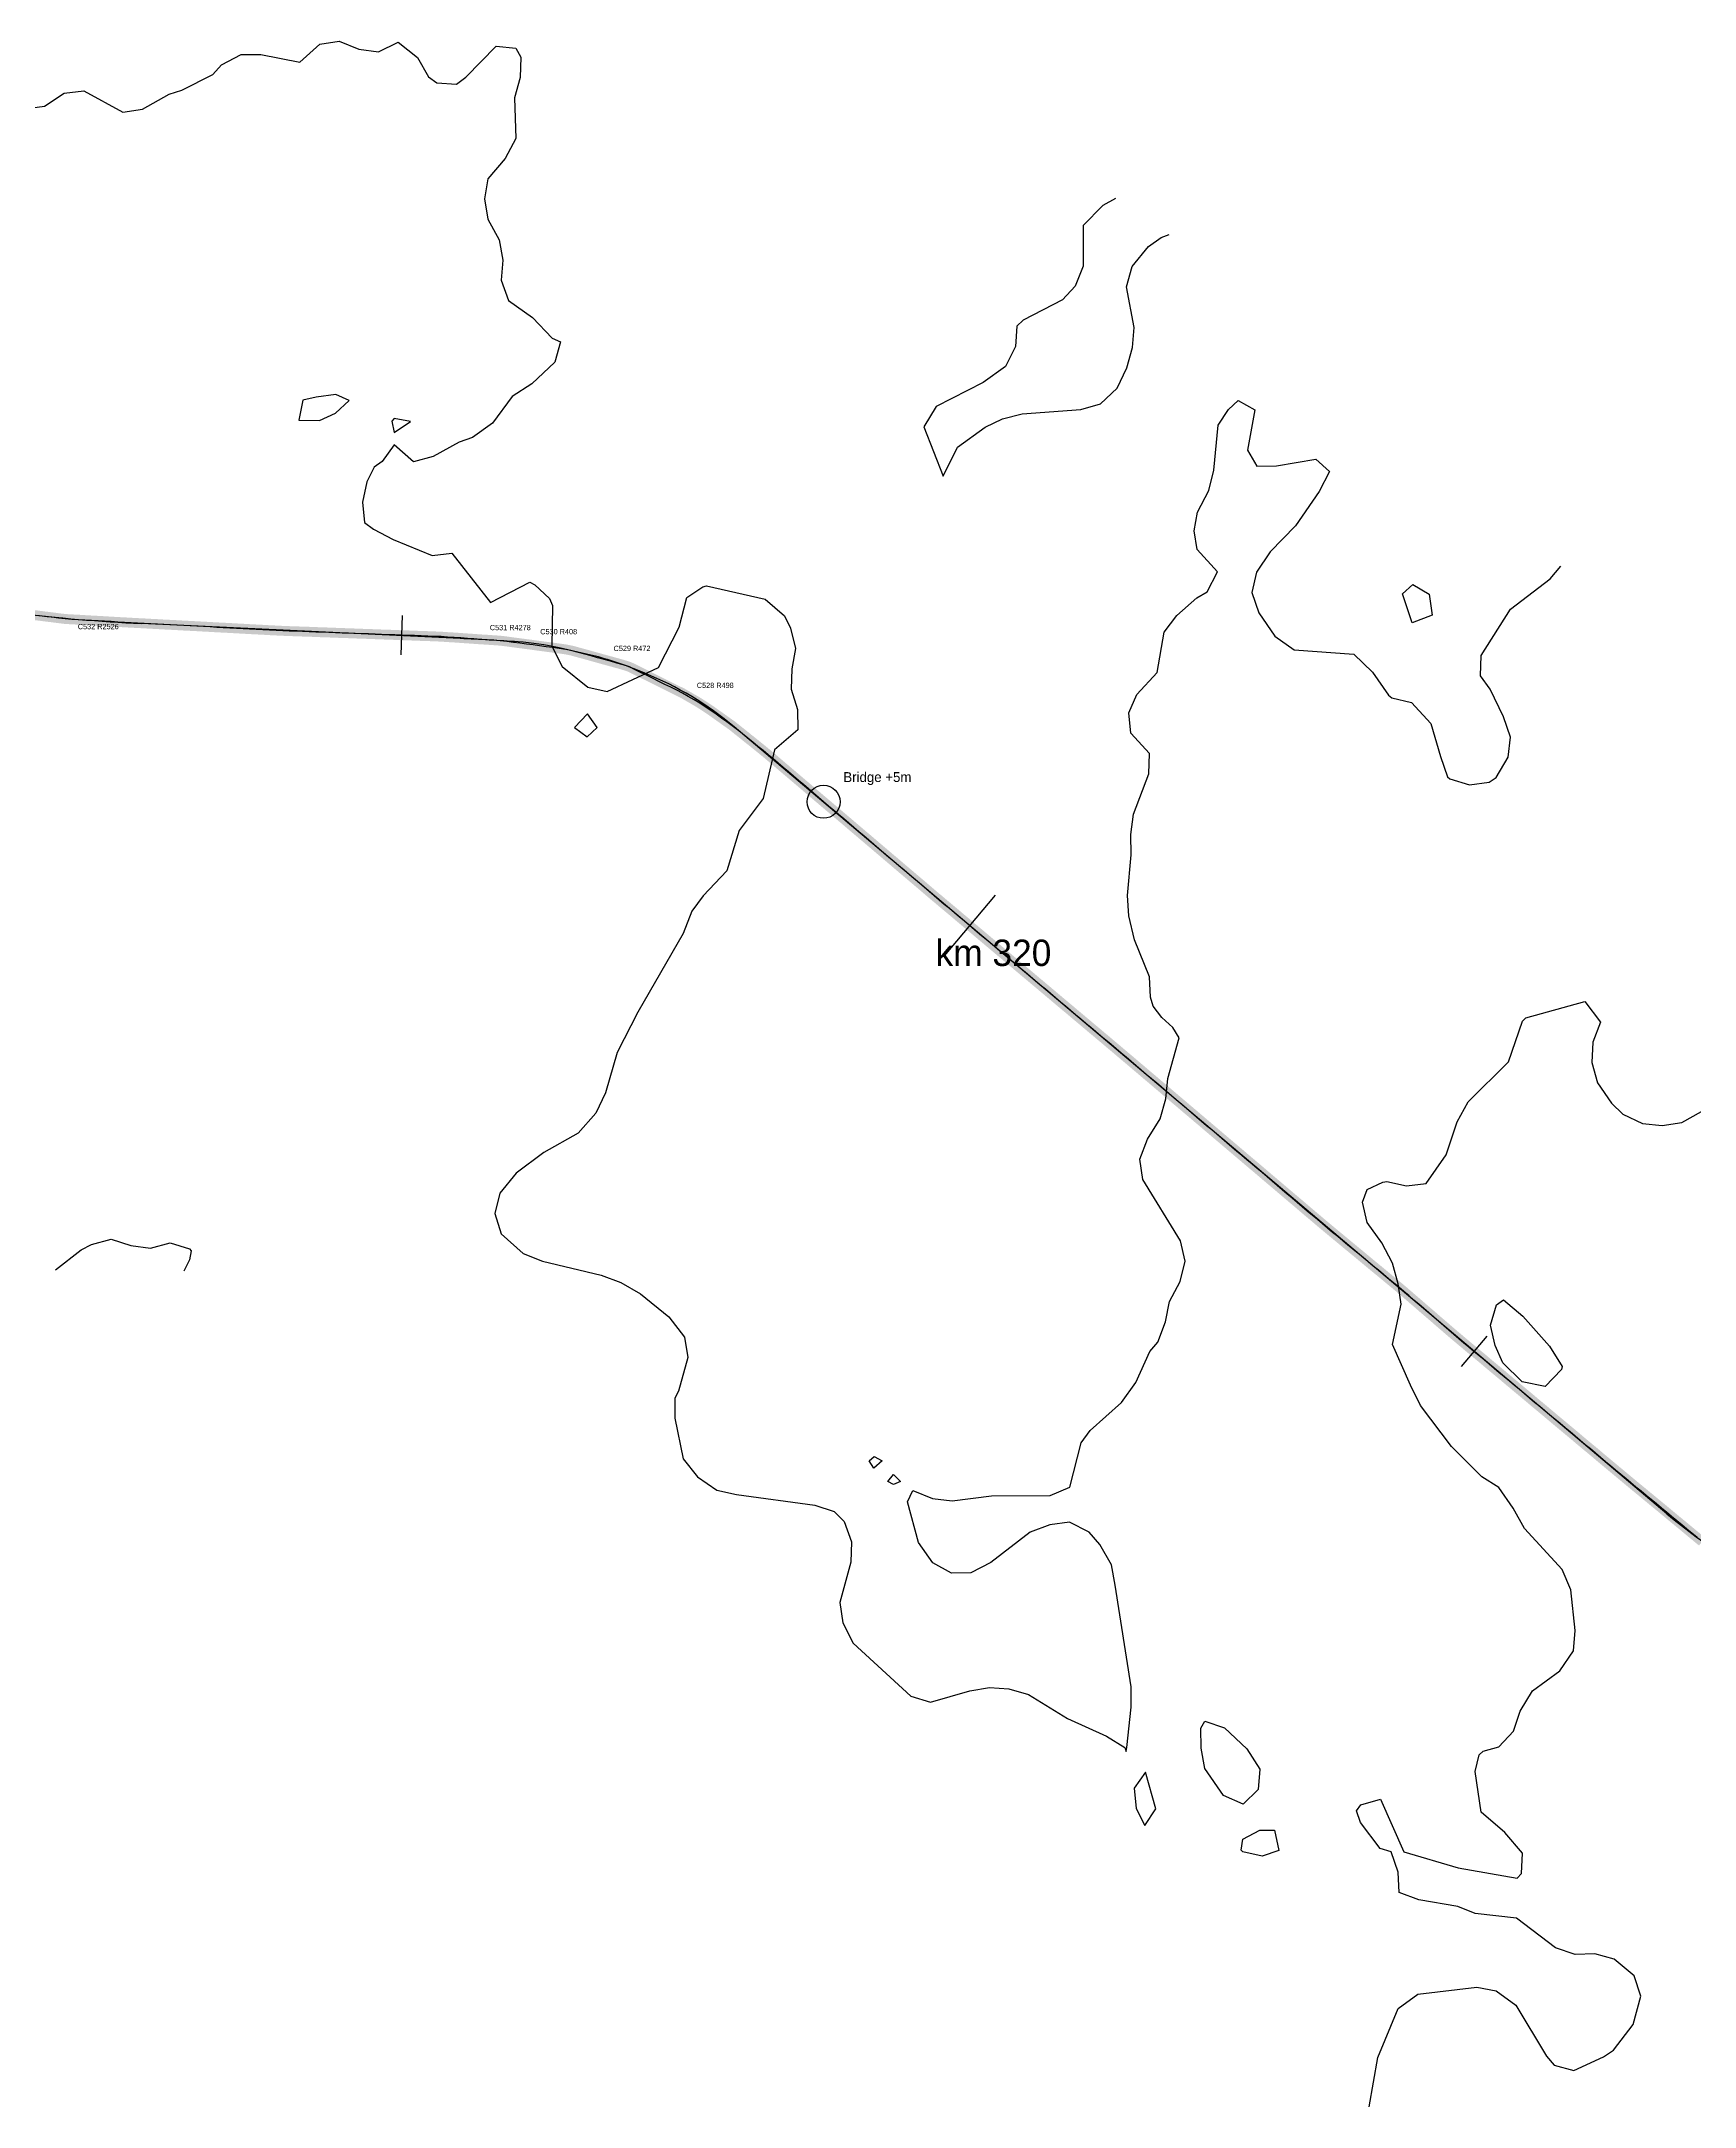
# Model space of a CAD drawing. Header units: metres. Extents: x 697254 to 930473, y 8023396 to 8227001.
# Drawn here: x 724814 to 727319, y 8211211 to 8214341 of the extents above; entities that cross this region are included whole.
import ezdxf

# ---------------------------------------------------------------- set-up
doc = ezdxf.new("R2010")
doc.units = ezdxf.units.M
for name, color, linetype in [('ALIGNMENT_FITTED', 4, 'Continuous'), ('CENTRELINE', 7, 'Continuous'), ('CHAINAGE', 7, 'Continuous'), ('CONTOUR_10M', 33, 'Continuous'), ('CONTOUR_INDEX_50M', 34, 'Continuous'), ('CURVE_LABELS', 4, 'Continuous'), ('GRADE_0-4', 3, 'Continuous'), ('GRADE_4-6', 2, 'Continuous'), ('PROFILE_FLAGS', 6, 'Continuous')]:
    doc.layers.add(name, color=color, linetype=linetype)

msp = doc.modelspace()

# ---------------------------------------------------------------- linework, layer by layer
at = {"layer": 'ALIGNMENT_FITTED'}
for p, q in [((725448.7, 8213435.7), (724965.8, 8213458.5)), ((725639.9, 8213412.3), (725598.7, 8213421.6)), ((725728.3, 8213383.3), (725712, 8213389.8)), ((727276.7, 8212109.3), (725863.8, 8213301.8))]:
    msp.add_line(p, q, dxfattribs=at)
for centre, radius, start, end in [((725084.8, 8215981.7), 2526, -97.0322, -92.7011), ((725247.1, 8209162.7), 4277.8, 86.1232, 87.2989), ((725508.7, 8213023.2), 408.4, 77.2741, 86.1232), ((725535.9, 8212951.5), 472.4, 68.1105, 77.2741), ((725542.6, 8212921.2), 497.9, 49.8374, 68.1105), ((727751.8, 8212672.3), 736.7, -130.1626, -112.6415)]:
    msp.add_arc(centre, radius, start, end, dxfattribs=at)
at = {"layer": 'CENTRELINE'}
msp.add_polyline3d([(727322.3, 8212073.4, 512.5), (727314.6, 8212079.8, 512.5), (727306.9, 8212086.2, 512.5), (727299.2, 8212092.6, 512.3), (727291.5, 8212098.9, 512.2), (727283.8, 8212105.3, 512.3), (727276.1, 8212111.7, 512.1), (727268.4, 8212118.1, 511.9), (727260.7, 8212124.4, 511.8), (727253, 8212130.8, 511.8), (727245.2, 8212137.2, 511.7), (727237.5, 8212143.6, 511.6), (727229.8, 8212149.9, 511.6), (727222.1, 8212156.3, 511.7), (727214.4, 8212162.7, 511.8), (727206.7, 8212169.1, 512), (727199, 8212175.5, 512.2), (727191.4, 8212181.9, 512.5), (727183.7, 8212188.3, 512.9), (727176, 8212194.7, 513.4), (727168.4, 8212201.2, 514.1), (727160.7, 8212207.6, 514.8), (727153, 8212214, 515.3), (727145.3, 8212220.4, 515.6), (727137.7, 8212226.9, 515.6), (727130, 8212233.3, 515.4), (727122.3, 8212239.7, 515.2), (727114.7, 8212246.1, 515.5), (727107, 8212252.5, 516), (727099.3, 8212259, 516.4), (727091.7, 8212265.4, 516.7), (727084, 8212271.8, 517), (727076.3, 8212278.2, 518), (727068.7, 8212284.7, 518.6), (727061, 8212291.1, 518.7), (727053.3, 8212297.5, 518.8), (727045.7, 8212303.9, 519.2), (727038, 8212310.3, 519.4), (727030.3, 8212316.8, 518.9), (727022.7, 8212323.2, 518), (727015, 8212329.6, 517.2), (727007.3, 8212336, 516.8), (726999.7, 8212342.5, 516.7), (726992, 8212348.9, 516.4), (726984.3, 8212355.3, 515.9), (726976.6, 8212361.7, 515.1), (726969, 8212368.1, 514.3), (726961.3, 8212374.6, 514.4), (726953.7, 8212381, 514.2), (726946.1, 8212387.5, 513.6), (726938.5, 8212394.1, 512.8), (726930.9, 8212400.6, 512.5), (726923.4, 8212407.2, 512.2), (726915.8, 8212413.7, 511.7), (726908.2, 8212420.2, 511.1), (726900.7, 8212426.8, 510.5), (726893.1, 8212433.3, 510.3), (726885.5, 8212439.9, 510), (726878, 8212446.4, 509.7), (726870.3, 8212452.9, 509.4), (726862.6, 8212459.2, 508.9), (726854.9, 8212465.6, 508.6), (726847.2, 8212472, 508.3), (726839.5, 8212478.4, 508), (726831.8, 8212484.7, 507.5), (726824.1, 8212491.1, 506.9), (726816.4, 8212497.5, 506.9), (726808.7, 8212503.9, 506.8), (726801, 8212510.3, 506.6), (726793.3, 8212516.6, 506.2), (726785.6, 8212523, 506.1), (726777.9, 8212529.4, 506.2), (726770.2, 8212535.8, 505.9), (726762.5, 8212542.2, 505.5), (726754.8, 8212548.6, 505.4), (726747.2, 8212555.1, 505.5), (726739.6, 8212561.5, 505.3), (726731.9, 8212568, 504.9), (726724.3, 8212574.5, 504.8), (726716.7, 8212581, 504.7), (726709.1, 8212587.4, 504.7), (726701.4, 8212593.9, 504.4), (726693.8, 8212600.4, 504.1), (726686.2, 8212606.9, 503.8), (726678.6, 8212613.3, 503.7), (726670.9, 8212619.8, 503.8), (726663.3, 8212626.3, 503.8), (726655.7, 8212632.8, 503.5), (726648.1, 8212639.2, 503.1), (726640.4, 8212645.7, 502.7), (726632.8, 8212652.2, 503.1), (726625.2, 8212658.6, 503.4), (726617.6, 8212665.1, 503.4), (726609.9, 8212671.6, 503.2), (726602.3, 8212678.1, 502.8), (726594.7, 8212684.5, 502.3), (726587.1, 8212691, 501.7), (726579.4, 8212697.5, 501.6), (726571.8, 8212704, 501.5), (726564.2, 8212710.4, 501.2), (726556.6, 8212716.9, 500.8), (726548.9, 8212723.4, 500.5), (726541.3, 8212729.9, 500.2), (726533.7, 8212736.3, 499.9), (726526.1, 8212742.8, 500.1), (726518.4, 8212749.3, 500.2), (726510.8, 8212755.8, 500.1), (726503.2, 8212762.2, 499.8), (726495.6, 8212768.7, 499.3), (726487.9, 8212775.2, 498.9), (726480.3, 8212781.7, 498.5), (726472.7, 8212788.1, 498.2), (726465.1, 8212794.6, 497.9), (726457.4, 8212801.1, 497.5), (726449.8, 8212807.5, 497.2), (726442.2, 8212814, 496.9), (726434.5, 8212820.4, 496.7), (726426.9, 8212826.9, 496.6), (726419.2, 8212833.3, 496.5), (726411.6, 8212839.8, 496.6), (726403.9, 8212846.2, 496.5), (726396.3, 8212852.6, 496.2), (726388.6, 8212859.1, 495.8), (726380.9, 8212865.5, 495.2), (726373.3, 8212872, 495.4), (726365.6, 8212878.4, 495.4), (726358, 8212884.8, 495.3), (726350.3, 8212891.3, 494.9), (726342.7, 8212897.7, 494.5), (726335, 8212904.2, 494.2), (726327.4, 8212910.6, 493.8), (726319.7, 8212917, 493.5), (726312.1, 8212923.5, 493.4), (726304.4, 8212929.9, 493.4), (726296.8, 8212936.3, 493.5), (726289.1, 8212942.8, 493.5), (726281.4, 8212949.2, 493.4), (726273.8, 8212955.7, 493.4), (726266.1, 8212962.1, 493.5), (726258.5, 8212968.5, 493.4), (726250.8, 8212975, 493.3), (726243.2, 8212981.4, 493), (726235.5, 8212987.9, 492.6), (726227.9, 8212994.3, 492.5), (726220.2, 8213000.7, 492.6), (726212.6, 8213007.2, 492.7), (726204.9, 8213013.6, 492.6), (726197.3, 8213020.1, 492.9), (726189.6, 8213026.5, 493.3), (726181.9, 8213032.9, 493.3), (726174.3, 8213039.4, 493), (726166.6, 8213045.8, 492.8), (726159, 8213052.3, 492.7), (726151.4, 8213058.8, 492.8), (726143.8, 8213065.3, 492.7), (726136.2, 8213071.7, 492.7), (726128.6, 8213078.2, 492.6), (726120.9, 8213084.7, 492.6), (726113.3, 8213091.2, 492.5), (726105.7, 8213097.7, 492.5), (726098.1, 8213104.1, 492.3), (726090.5, 8213110.6, 492.1), (726082.8, 8213117.1, 492.1), (726075.2, 8213123.6, 492.2), (726067.6, 8213130.1, 492.3), (726060, 8213136.5, 492.4), (726052.4, 8213143, 492.5), (726044.7, 8213149.5, 492.4), (726037.1, 8213156, 492.8), (726029.5, 8213162.5, 493.1), (726021.9, 8213168.9, 493.5), (726014.2, 8213175.4, 493.9), (726006.6, 8213181.9, 494.3), (725999, 8213188.3, 494.7), (725991.4, 8213194.8, 495.1), (725983.7, 8213201.3, 495.4), (725976.1, 8213207.8, 495.8), (725968.5, 8213214.3, 496.2), (725960.9, 8213220.8, 496.6), (725953.3, 8213227.2, 497), (725945.7, 8213233.7, 497.8), (725938, 8213240.2, 498.5), (725930.4, 8213246.7, 499.1), (725922.8, 8213253.2, 499.4), (725915.2, 8213259.6, 499.2), (725907.5, 8213266, 498.7), (725899.7, 8213272.3, 499.3), (725891.9, 8213278.6, 499.6), (725884.1, 8213284.8, 499.7), (725876.3, 8213291.1, 499.6), (725868.5, 8213297.3, 499.7), (725860.7, 8213303.6, 500.1), (725852.5, 8213309.4, 500.2), (725844.4, 8213315.2, 500.4), (725836.2, 8213321, 500.5), (725828.1, 8213326.8, 500.4), (725819.8, 8213332.3, 500.3), (725811.4, 8213337.8, 500.5), (725802.8, 8213342.9, 500.6), (725794.1, 8213347.9, 500.6), (725785.4, 8213352.9, 500.5), (725776.5, 8213357.3, 500.3), (725767.5, 8213361.8, 500), (725758.6, 8213366.2, 499.9), (725749.6, 8213370.7, 499.8), (725740.7, 8213375.1, 499.7), (725731.7, 8213379.6, 499.4), (725722.7, 8213384, 499.3), (725713.8, 8213388.5, 499), (725704.8, 8213392.9, 498.7), (725695.3, 8213395.9, 499), (725685.7, 8213398.6, 499.2), (725676, 8213401.3, 499.4), (725666.4, 8213403.9, 499.5), (725656.8, 8213406.6, 499.5), (725647.1, 8213409.3, 499.5), (725637.5, 8213412, 499.5), (725627.8, 8213414.6, 499.5), (725618.2, 8213417.3, 499.5), (725608.4, 8213419.3, 499.6), (725598.5, 8213420.7, 499.8), (725588.6, 8213422, 500), (725578.7, 8213423.3, 500.1), (725568.8, 8213424.6, 500.1), (725558.9, 8213426, 500.2), (725548.9, 8213427.3, 500.2), (725539, 8213428.6, 500.2), (725529.1, 8213429.9, 500.1), (725519.2, 8213431.3, 500.1), (725509.3, 8213432.5, 500.1), (725499.3, 8213433.2, 500), (725489.3, 8213433.9, 500), (725479.3, 8213434.5, 500), (725469.4, 8213435.2, 500), (725459.4, 8213435.9, 500), (725449.4, 8213436.6, 500), (725439.4, 8213437.3, 500), (725429.4, 8213437.9, 500.1), (725419.5, 8213438.6, 500.3), (725409.5, 8213439, 500.5), (725399.5, 8213439.4, 500.4), (725389.5, 8213439.7, 500.1), (725379.5, 8213440.1, 499.8), (725369.5, 8213440.5, 499.8), (725359.5, 8213440.8, 500), (725349.5, 8213441.2, 500.2), (725339.5, 8213441.6, 500.3), (725329.5, 8213441.9, 500.4), (725319.5, 8213442.3, 500.4), (725309.5, 8213442.7, 500.4), (725299.5, 8213443, 500.3), (725289.5, 8213443.4, 500.3), (725279.5, 8213443.8, 500.1), (725269.5, 8213444.1, 499.9), (725259.5, 8213444.5, 499.6), (725249.5, 8213444.9, 499.5), (725239.5, 8213445.2, 499.5), (725229.6, 8213445.6, 499.5), (725219.6, 8213446, 499.7), (725209.6, 8213446.3, 500), (725199.6, 8213446.7, 500.3), (725189.6, 8213447, 500.4), (725179.6, 8213447.4, 500.4), (725169.6, 8213447.9, 500.4), (725159.6, 8213448.4, 500.4), (725149.6, 8213449, 500.5), (725139.6, 8213449.5, 500.5), (725129.6, 8213450, 500.6), (725119.6, 8213450.6, 500.6), (725109.7, 8213451.1, 500.6), (725099.7, 8213451.7, 500.7), (725089.7, 8213452.2, 500.9), (725079.7, 8213452.7, 501), (725069.7, 8213453.3, 501), (725059.7, 8213453.8, 500.9), (725049.7, 8213454.4, 500.9), (725039.7, 8213454.9, 500.9), (725029.8, 8213455.4, 501), (725019.8, 8213456, 501.1), (725009.8, 8213456.5, 501.3), (724999.8, 8213457, 501.5), (724989.8, 8213457.6, 501.7), (724979.8, 8213458.1, 502), (724969.8, 8213458.7, 502.4), (724959.8, 8213459.2, 502.7), (724949.9, 8213459.7, 502.5), (724939.9, 8213460.3, 502.2), (724929.9, 8213460.8, 501.9), (724919.9, 8213461.4, 501.7), (724909.9, 8213462, 501.6), (724899.9, 8213462.6, 501.5), (724889.9, 8213463.1, 501.6), (724880, 8213463.7, 501.8), (724870, 8213464.3, 501.9), (724860, 8213464.8, 502.1), (724850, 8213465.4, 502.2), (724840.1, 8213466.6, 502.4), (724830.1, 8213467.9, 502.5), (724820.2, 8213469.1, 502.5), (724810.3, 8213470.4, 502.6)], dxfattribs=at)
at = {"layer": 'CHAINAGE'}
for p, q in [((725360.6, 8213470.8), (725358.4, 8213410.9)), ((726258.8, 8213046.7), (726181.6, 8212954.8)), ((727003.6, 8212378.3), (726965.1, 8212332.3))]:
    msp.add_line(p, q, dxfattribs=at)
at = {"layer": 'CONTOUR_10M'}
for points, elevation in [([(726441.5, 8214102.7), (726421.9, 8214091.8), (726392.3, 8214061.8), (726392.5, 8214000.3), (726380.3, 8213969.7), (726361, 8213949.2), (726301.3, 8213918.1), (726291.7, 8213909.1), (726289.9, 8213878.4), (726274.5, 8213847.8), (726240.9, 8213823.8), (726169.5, 8213787.4), (726151, 8213756.8), (726180, 8213682), (726201.9, 8213725.6), (726243.7, 8213755.9), (726270, 8213768.5), (726299.8, 8213776.2), (726389, 8213782.6), (726418.8, 8213791.5), (726443.7, 8213815.3), (726458.6, 8213845.9), (726467, 8213876.6), (726469.5, 8213907.3), (726458.1, 8213968.9), (726466.6, 8213999.6), (726491.5, 8214030.1), (726510.6, 8214043.6), (726522.7, 8214048)], 490), ([(726825.5, 8211210.8), (726838.8, 8211285.4), (726869.3, 8211359.6), (726899.2, 8211381.3), (726988.5, 8211391.9), (727018.1, 8211386.6), (727047.6, 8211364.9), (727094.4, 8211287.3), (727106.1, 8211273.8), (727135.7, 8211265.7), (727180.6, 8211286.4), (727195.5, 8211296.3), (727225.6, 8211335.5), (727237.3, 8211378.1), (727226.8, 8211408.9), (727196.9, 8211434.4), (727167.3, 8211442.6), (727137.6, 8211441.7), (727107.9, 8211451.4), (727049, 8211496.6), (726986.4, 8211503.6), (726960, 8211514.3), (726900.7, 8211524.2), (726871.1, 8211535.3), (726869.6, 8211566.3), (726859, 8211597.2), (726842.1, 8211602.3), (726812.7, 8211641.6), (726806.4, 8211659.2), (726813, 8211668.5), (726842.8, 8211677), (726878.3, 8211597), (726960.6, 8211572.7), (727049.6, 8211557.3), (727056.4, 8211564.4), (727057.7, 8211595.2), (727031.2, 8211626.2), (726995.4, 8211657.3), (726986, 8211718.9), (726992.1, 8211744), (726998.5, 8211749.5), (727021.9, 8211756.1), (727044.4, 8211779.8), (727054.5, 8211810.4), (727072.9, 8211841), (727114.5, 8211871.3), (727135.2, 8211901.8), (727137.7, 8211932.6), (727130.9, 8211994.1), (727117.9, 8212025), (727060.9, 8212087.1), (727043.8, 8212118), (727022, 8212149), (726996.4, 8212165.1), (726950.1, 8212211.2), (726903.3, 8212273.2), (726888.2, 8212304.1), (726860.9, 8212365.9), (726874.1, 8212427.2), (726869.6, 8212458), (726861.1, 8212488.9), (726844.8, 8212519.8), (726822.5, 8212550.8), (726815.7, 8212581.6), (726822.6, 8212601), (726846.4, 8212612), (726852.5, 8212613.1), (726882.1, 8212606.1), (726911.9, 8212610.1), (726942, 8212653.1), (726959.1, 8212703.1), (726975.6, 8212733.7), (727036.5, 8212794.5), (727058.1, 8212855.8), (727063, 8212860.8), (727152.5, 8212885.6), (727176.1, 8212854.6), (727164.6, 8212824), (727162.8, 8212793.2), (727171.6, 8212762.4), (727192.5, 8212731.4), (727210.1, 8212714.8), (727239.7, 8212700.6), (727269.4, 8212697.8), (727299.2, 8212702.3), (727329, 8212718.9)], 510), ([(724835.7, 8212478.9), (724874.1, 8212509.3), (724890.2, 8212517.4), (724920, 8212525.7), (724949.6, 8212516), (724979.3, 8212511.8), (725009.1, 8212519.9), (725038.7, 8212511), (725041.1, 8212507.6), (725038.5, 8212494.4), (725030, 8212476.9)], 510), ([(727018.3, 8212425.8), (727028.9, 8212433.7), (727058.4, 8212408.6), (727098.7, 8212363.4), (727118, 8212332.5), (727117, 8212328), (727092.2, 8212302), (727057.4, 8212309.4), (727027.9, 8212338.2), (727016.6, 8212364.3), (727009.4, 8212395.1), (727018.3, 8212425.8)], 520), ([(726570.8, 8211784.7), (726576.6, 8211795.2), (726606.2, 8211784.9), (726640.1, 8211753.2), (726660.2, 8211722.2), (726657.4, 8211691.5), (726634.7, 8211669.4), (726605.1, 8211682.3), (726576.6, 8211723.1), (726571.2, 8211753.9), (726570.8, 8211784.7)], 510), ([(726659.9, 8211630), (726682, 8211629.8), (726688.7, 8211599), (726663.6, 8211590.7), (726634, 8211596.9), (726631.7, 8211599.5), (726634.2, 8211616.2), (726659.9, 8211630)], 510)]:
    msp.add_lwpolyline(points, dxfattribs=dict(at, elevation=elevation))
at = {"layer": 'CONTOUR_INDEX_50M', "elevation": 500}
for points in [[(724788.9, 8214238.3), (724818.6, 8214242.4), (724848.6, 8214262.2), (724878.3, 8214265.9), (724937.4, 8214233.2), (724967.2, 8214238), (725007.9, 8214260.5), (725026.9, 8214266.7), (725073.8, 8214290.6), (725086.8, 8214305.2), (725116.6, 8214320.6), (725146.3, 8214320.6), (725205.7, 8214309.3), (725235.7, 8214336.5), (725265.4, 8214340.8), (725295, 8214328.9), (725324.7, 8214325), (725354.6, 8214339.3), (725384.1, 8214316.2), (725400.3, 8214287.2), (725413.4, 8214277.7), (725443.1, 8214275.9), (725457.3, 8214286.7), (725503.1, 8214333.5), (725532.8, 8214330.3), (725540.6, 8214316.6), (725539.2, 8214285.8), (725530.9, 8214255.2), (725532.6, 8214193.6), (725516.5, 8214163.1), (725490.3, 8214132.6), (725485.6, 8214101.9), (725490.6, 8214071.1), (725507.7, 8214040.2), (725513.2, 8214009.4), (725510.7, 8213978.6), (725521.9, 8213947.8), (725558.3, 8213922.3), (725587.7, 8213891.1), (725600.4, 8213885.5), (725591.8, 8213854.8), (725557.3, 8213821.6), (725527.4, 8213802.7), (725497.3, 8213762.1), (725467.3, 8213740.4), (725446.8, 8213733.3), (725407.6, 8213711.7), (725377.8, 8213703.3), (725348.3, 8213729.1), (725330.2, 8213703.8), (725318.3, 8213695.2), (725307.1, 8213673.2), (725300.5, 8213642.6), (725303.8, 8213611.8), (725317.3, 8213601.3), (725346.9, 8213585.9), (725406.1, 8213561.6), (725435.8, 8213565.2), (725494.5, 8213490.3), (725554.2, 8213521.1), (725561.6, 8213516.9), (725583.7, 8213496.5), (725588.5, 8213485.9), (725587.5, 8213424.4), (725603.2, 8213393.5), (725641.8, 8213362.2), (725671.4, 8213355.4), (725748.8, 8213392), (725780.5, 8213453.2), (725791.7, 8213497.7), (725816.3, 8213514.3), (725821.6, 8213515.4), (725910.6, 8213495.3), (725940, 8213470.1), (725949.1, 8213451.4), (725956.3, 8213420.6), (725951.1, 8213389.9), (725950, 8213359.2), (725959.7, 8213328.3), (725959.8, 8213297.6), (725924.8, 8213267.2), (725907.5, 8213193.3), (725871.3, 8213144.8), (725852.6, 8213083.5), (725816.8, 8213046), (725799.7, 8213022.5), (725786.5, 8212988.6), (725717.6, 8212869.6), (725686.2, 8212808.4), (725668.7, 8212747.1), (725654.1, 8212716.5), (725627.1, 8212686), (725575.1, 8212656.9), (725533.5, 8212625.5), (725508.7, 8212595), (725501.2, 8212564.3), (725510.4, 8212533.5), (725543.8, 8212503.7), (725573.4, 8212492.1), (725662.3, 8212470.9), (725691.9, 8212459.8), (725721.5, 8212442.6), (725764.8, 8212407.9), (725788.2, 8212376.9), (725793.6, 8212346.1), (725779.4, 8212295.1), (725773.7, 8212284.8), (725773.6, 8212254.1), (725786.5, 8212192.4), (725807.8, 8212165.4), (725837.3, 8212145.1), (725866.9, 8212138.5), (725985.6, 8212122.3), (726015.3, 8212112.9), (726030.2, 8212097.7), (726041.3, 8212066.8), (726040.1, 8212036.1), (726023.7, 8211974.8), (726028, 8211944), (726043.9, 8211913.1), (726131.2, 8211833), (726160.9, 8211823.8), (726220.5, 8211840.9), (726250.2, 8211846), (726279.9, 8211844.2), (726309.6, 8211835.6), (726368.6, 8211799.1), (726427.8, 8211772.5), (726455.5, 8211755.1), (726457.3, 8211749.3), (726458.7, 8211755.1), (726464.8, 8211816.5), (726464.8, 8211847.2), (726440.7, 8212001.2), (726435.3, 8212032), (726417.5, 8212063), (726401.2, 8212081.6), (726371.7, 8212096.8), (726341.9, 8212092.8), (726312.1, 8212081.6), (726252.2, 8212035.5), (726222.3, 8212019.8), (726192.6, 8212019.6), (726164.5, 8212034.8), (726142.8, 8212065.8), (726126.1, 8212127.5), (726134.4, 8212144.6), (726164, 8212132.6), (726193.7, 8212129.2), (726253.2, 8212136.7), (726342.4, 8212137.3), (726372.2, 8212149.5), (726389.4, 8212217), (726402.8, 8212235.5), (726450.6, 8212277.9), (726472.1, 8212308.4), (726493.2, 8212355.1), (726505.2, 8212369.5), (726516.8, 8212400.2), (726523.3, 8212430.9), (726539.3, 8212461.4), (726546.6, 8212492.1), (726540, 8212522.9), (726482.9, 8212615.8), (726478.3, 8212646.6), (726489.6, 8212677.2), (726509.1, 8212707.7), (726517.6, 8212738.4), (726520.4, 8212769.1), (726537.7, 8212830.4), (726528, 8212846.4), (726511.6, 8212861.4), (726498.6, 8212878.8), (726494.5, 8212892.4), (726492.7, 8212923.1), (726469.9, 8212979.2), (726461.6, 8213015.7), (726459.7, 8213046.5), (726465, 8213107.9), (726464.4, 8213138.7), (726468.4, 8213169.4), (726491.6, 8213230.6), (726492.8, 8213261.4), (726464.3, 8213292.4), (726461.5, 8213323.2), (726473.7, 8213350.7), (726504.3, 8213384.2), (726515.2, 8213445.6), (726534.4, 8213470.9), (726564.4, 8213497.3), (726580.2, 8213506.4), (726595.7, 8213537), (726565.2, 8213570.5), (726560.6, 8213598.9), (726565.7, 8213627.5), (726582.9, 8213660.2), (726590.2, 8213690.8), (726596.8, 8213759.3), (726612.6, 8213782.8), (726626.9, 8213796.3), (726652.5, 8213782.4), (726641.1, 8213721.1), (726655.6, 8213697), (726685.3, 8213697.6), (726744.9, 8213707.7), (726765.4, 8213689), (726749.8, 8213658.4), (726714.1, 8213606.5), (726675.7, 8213567), (726654.9, 8213536.4), (726647.7, 8213505.7), (726658.3, 8213474.9), (726682.7, 8213439.3), (726712.2, 8213418.8), (726802.6, 8213411.9), (726830.7, 8213384.6), (726855.1, 8213349.9), (726860, 8213345.8), (726889.7, 8213338.6), (726919.1, 8213307.1), (726933.6, 8213256.8), (726944.5, 8213226), (726947.9, 8213223.2), (726977.5, 8213214.1), (727007.3, 8213218.2), (727018.2, 8213225.2), (727036.4, 8213255.8), (727039.7, 8213286.5), (727029.2, 8213317.3), (727008.8, 8213358.9), (726994.4, 8213379.2), (726995.5, 8213409.9), (727039.7, 8213480.1), (727099.6, 8213526.1), (727116.1, 8213545.6)], [(725230.2, 8213801.6), (725210.2, 8213797.2), (725204.2, 8213766.5), (725235.2, 8213766.2), (725259.7, 8213777.5), (725280.2, 8213796.5), (725260, 8213805.5), (725230.2, 8213801.6)], [(725348.7, 8213769.2), (725345.2, 8213765.1), (725348.5, 8213747.8), (725373.4, 8213764.8), (725348.7, 8213769.2)], [(726876.3, 8213503.4), (726891.5, 8213517.4), (726916.6, 8213503), (726920.8, 8213471.3), (726890.9, 8213459.7), (726876.3, 8213503.4)], [(725641.3, 8213321.7), (725621.9, 8213301.1), (725641, 8213286.8), (725656.3, 8213300.7), (725641.3, 8213321.7)], [(726068.3, 8212189.6), (726075.5, 8212196), (726087.8, 8212189.4), (726075.4, 8212178.7), (726068.3, 8212189.6)], [(726096.3, 8212158.5), (726105, 8212169.1), (726115.8, 8212158.3), (726104.8, 8212153.9), (726096.3, 8212158.5)], [(726486.7, 8211717.6), (726469.6, 8211693.5), (726472.8, 8211662.7), (726485.8, 8211636.8), (726502.4, 8211662.4), (726486.7, 8211717.6)]]:
    msp.add_lwpolyline(points, dxfattribs=at)
at = {"layer": 'GRADE_0-4', "const_width": 15}
for points in [[(726893.1, 8212433.3), (726885.5, 8212439.9), (726878, 8212446.4), (726870.3, 8212452.9), (726862.6, 8212459.2), (726854.9, 8212465.6), (726847.2, 8212472), (726839.5, 8212478.4), (726831.8, 8212484.7), (726824.1, 8212491.1), (726816.4, 8212497.5), (726808.7, 8212503.9), (726801, 8212510.3), (726793.3, 8212516.6), (726785.6, 8212523), (726777.9, 8212529.4), (726770.2, 8212535.8), (726762.5, 8212542.2), (726754.8, 8212548.6), (726747.2, 8212555.1), (726739.6, 8212561.5), (726731.9, 8212568), (726724.3, 8212574.5), (726716.7, 8212581), (726709.1, 8212587.4), (726701.4, 8212593.9), (726693.8, 8212600.4), (726686.2, 8212606.9), (726678.6, 8212613.3), (726670.9, 8212619.8), (726663.3, 8212626.3), (726655.7, 8212632.8), (726648.1, 8212639.2), (726640.4, 8212645.7), (726632.8, 8212652.2), (726625.2, 8212658.6), (726617.6, 8212665.1), (726609.9, 8212671.6), (726602.3, 8212678.1), (726594.7, 8212684.5), (726587.1, 8212691), (726579.4, 8212697.5), (726571.8, 8212704), (726564.2, 8212710.4), (726556.6, 8212716.9), (726548.9, 8212723.4), (726541.3, 8212729.9), (726533.7, 8212736.3), (726526.1, 8212742.8), (726518.4, 8212749.3), (726510.8, 8212755.8), (726503.2, 8212762.2), (726495.6, 8212768.7), (726487.9, 8212775.2), (726480.3, 8212781.7), (726472.7, 8212788.1), (726465.1, 8212794.6), (726457.4, 8212801.1), (726449.8, 8212807.5), (726442.2, 8212814), (726434.5, 8212820.4), (726426.9, 8212826.9), (726419.2, 8212833.3), (726411.6, 8212839.8), (726403.9, 8212846.2), (726396.3, 8212852.6), (726388.6, 8212859.1), (726380.9, 8212865.5), (726373.3, 8212872), (726365.6, 8212878.4), (726358, 8212884.8), (726350.3, 8212891.3), (726342.7, 8212897.7), (726335, 8212904.2), (726327.4, 8212910.6), (726319.7, 8212917), (726312.1, 8212923.5), (726304.4, 8212929.9), (726296.8, 8212936.3), (726289.1, 8212942.8), (726281.4, 8212949.2), (726273.8, 8212955.7), (726266.1, 8212962.1), (726258.5, 8212968.5), (726250.8, 8212975), (726243.2, 8212981.4), (726235.5, 8212987.9), (726227.9, 8212994.3), (726220.2, 8213000.7), (726212.6, 8213007.2), (726204.9, 8213013.6), (726197.3, 8213020.1), (726189.6, 8213026.5), (726181.9, 8213032.9), (726174.3, 8213039.4), (726166.6, 8213045.8), (726159, 8213052.3), (726151.4, 8213058.8), (726143.8, 8213065.3), (726136.2, 8213071.7), (726128.6, 8213078.2), (726120.9, 8213084.7), (726113.3, 8213091.2), (726105.7, 8213097.7), (726098.1, 8213104.1), (726090.5, 8213110.6), (726082.8, 8213117.1), (726075.2, 8213123.6), (726067.6, 8213130.1), (726060, 8213136.5), (726052.4, 8213143), (726044.7, 8213149.5), (726037.1, 8213156), (726029.5, 8213162.5), (726021.9, 8213168.9), (726014.2, 8213175.4), (726006.6, 8213181.9), (725999, 8213188.3), (725991.4, 8213194.8), (725983.7, 8213201.3), (725976.1, 8213207.8), (725968.5, 8213214.3), (725960.9, 8213220.8), (725953.3, 8213227.2), (725945.7, 8213233.7), (725938, 8213240.2), (725930.4, 8213246.7), (725922.8, 8213253.2), (725915.2, 8213259.6), (725907.5, 8213266), (725899.7, 8213272.3), (725891.9, 8213278.6), (725884.1, 8213284.8), (725876.3, 8213291.1), (725868.5, 8213297.3), (725860.7, 8213303.6), (725852.5, 8213309.4), (725844.4, 8213315.2), (725836.2, 8213321), (725828.1, 8213326.8), (725819.8, 8213332.3), (725811.4, 8213337.8), (725802.8, 8213342.9), (725794.1, 8213347.9), (725785.4, 8213352.9), (725776.5, 8213357.3), (725767.5, 8213361.8), (725758.6, 8213366.2), (725749.6, 8213370.7), (725740.7, 8213375.1), (725731.7, 8213379.6), (725722.7, 8213384), (725713.8, 8213388.5), (725704.8, 8213392.9), (725695.3, 8213395.9), (725685.7, 8213398.6), (725676, 8213401.3), (725666.4, 8213403.9), (725656.8, 8213406.6), (725647.1, 8213409.3), (725637.5, 8213412), (725627.8, 8213414.6), (725618.2, 8213417.3), (725608.4, 8213419.3), (725598.5, 8213420.7), (725588.6, 8213422), (725578.7, 8213423.3), (725568.8, 8213424.6), (725558.9, 8213426), (725548.9, 8213427.3), (725539, 8213428.6), (725529.1, 8213429.9), (725519.2, 8213431.3), (725509.3, 8213432.5), (725499.3, 8213433.2), (725489.3, 8213433.9), (725479.3, 8213434.5), (725469.4, 8213435.2), (725459.4, 8213435.9), (725449.4, 8213436.6), (725439.4, 8213437.3), (725429.4, 8213437.9), (725419.5, 8213438.6), (725409.5, 8213439), (725399.5, 8213439.4), (725389.5, 8213439.7), (725379.5, 8213440.1), (725369.5, 8213440.5), (725359.5, 8213440.8), (725349.5, 8213441.2), (725339.5, 8213441.6), (725329.5, 8213441.9), (725319.5, 8213442.3), (725309.5, 8213442.7), (725299.5, 8213443), (725289.5, 8213443.4), (725279.5, 8213443.8), (725269.5, 8213444.1), (725259.5, 8213444.5), (725249.5, 8213444.9), (725239.5, 8213445.2), (725229.6, 8213445.6), (725219.6, 8213446), (725209.6, 8213446.3), (725199.6, 8213446.7), (725189.6, 8213447), (725179.6, 8213447.4), (725169.6, 8213447.9), (725159.6, 8213448.4), (725149.6, 8213449), (725139.6, 8213449.5), (725129.6, 8213450), (725119.6, 8213450.6), (725109.7, 8213451.1), (725099.7, 8213451.7), (725089.7, 8213452.2), (725079.7, 8213452.7), (725069.7, 8213453.3), (725059.7, 8213453.8), (725049.7, 8213454.4), (725039.7, 8213454.9), (725029.8, 8213455.4), (725019.8, 8213456), (725009.8, 8213456.5), (724999.8, 8213457), (724989.8, 8213457.6), (724979.8, 8213458.1), (724969.8, 8213458.7), (724959.8, 8213459.2), (724949.9, 8213459.7), (724939.9, 8213460.3), (724929.9, 8213460.8), (724919.9, 8213461.4), (724909.9, 8213462), (724899.9, 8213462.6), (724889.9, 8213463.1), (724880, 8213463.7), (724870, 8213464.3), (724860, 8213464.8), (724850, 8213465.4), (724840.1, 8213466.6), (724830.1, 8213467.9), (724820.2, 8213469.1), (724810.3, 8213470.4), (724800.4, 8213471.7)], [(727330, 8212067.1), (727322.3, 8212073.4), (727314.6, 8212079.8), (727306.9, 8212086.2), (727299.2, 8212092.6), (727291.5, 8212098.9), (727283.8, 8212105.3), (727276.1, 8212111.7), (727268.4, 8212118.1), (727260.7, 8212124.4), (727253, 8212130.8), (727245.2, 8212137.2), (727237.5, 8212143.6), (727229.8, 8212149.9), (727222.1, 8212156.3), (727214.4, 8212162.7), (727206.7, 8212169.1), (727199, 8212175.5), (727191.4, 8212181.9), (727183.7, 8212188.3), (727176, 8212194.7), (727168.4, 8212201.2), (727160.7, 8212207.6), (727153, 8212214), (727145.3, 8212220.4), (727137.7, 8212226.9), (727130, 8212233.3), (727122.3, 8212239.7), (727114.7, 8212246.1), (727107, 8212252.5), (727099.3, 8212259), (727091.7, 8212265.4), (727084, 8212271.8), (727076.3, 8212278.2), (727068.7, 8212284.7), (727061, 8212291.1), (727053.3, 8212297.5), (727045.7, 8212303.9), (727038, 8212310.3), (727030.3, 8212316.8), (727022.7, 8212323.2), (727015, 8212329.6), (727007.3, 8212336), (726999.7, 8212342.5), (726992, 8212348.9), (726984.3, 8212355.3), (726976.6, 8212361.7)]]:
    msp.add_lwpolyline(points, dxfattribs=at)
at = {"layer": 'GRADE_4-6', "const_width": 15}
msp.add_lwpolyline([(726976.6, 8212361.7), (726969, 8212368.1), (726961.3, 8212374.6), (726953.7, 8212381), (726946.1, 8212387.5), (726938.5, 8212394.1), (726930.9, 8212400.6), (726923.4, 8212407.2), (726915.8, 8212413.7), (726908.2, 8212420.2), (726900.7, 8212426.8), (726893.1, 8212433.3)], dxfattribs=at)
at = {"layer": 'PROFILE_FLAGS'}
msp.add_circle((725999, 8213188.3), 25, dxfattribs=at)

# ---------------------------------------------------------------- texts
at = {"layer": 'CHAINAGE'}
msp.add_text('km 320', height=40, dxfattribs=at).set_placement((726168.7, 8212939.5))
at = {"layer": 'CURVE_LABELS'}
for s, p in [('C532 R2526', (724869.2, 8213449.9)), ('C531 R4278', (725493.4, 8213448.4)), ('C530 R408', (725569.8, 8213442.2)), ('C529 R472', (725680.9, 8213416.8)), ('C528 R498', (725807, 8213360.8))]:
    msp.add_text(s, height=8, dxfattribs=at).set_placement(p)
at = {"layer": 'PROFILE_FLAGS'}
msp.add_text('Bridge +5m', height=15, dxfattribs=at).set_placement((726029, 8213218.3))

doc.saveas('drawing.dxf')
